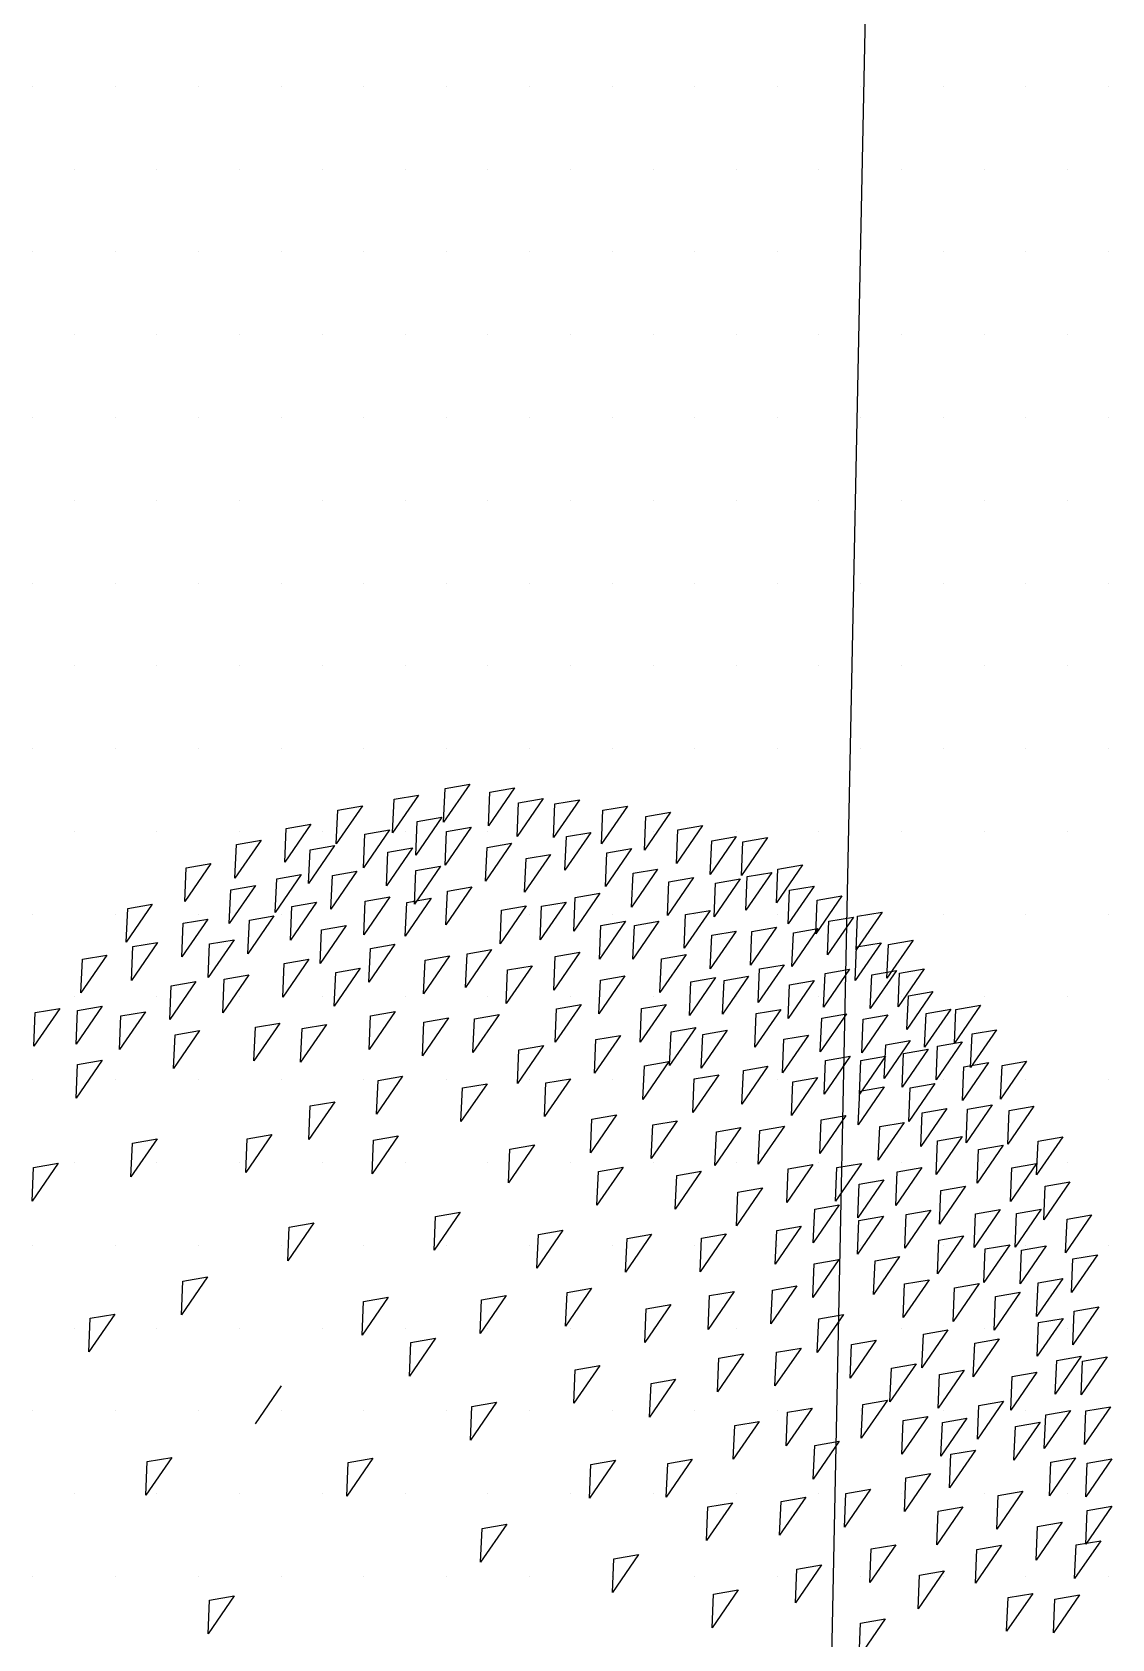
# Model space of a CAD drawing. Header units: millimetres. Extents: x 43168.9 to 43194.6, y -25545.1 to -25543.4.
# Drawn here: x 43172.225 to 43172.2747, y -25544.6262 to -25544.5522 of the extents above; entities that cross this region are included whole.
import ezdxf

# ---------------------------------------------------------------- set-up
doc = ezdxf.new("R2010")
doc.units = ezdxf.units.MM
doc.header["$LTSCALE"] = 200
doc.linetypes.add('DASHDOT', pattern=[1, 0.5, -0.25, 0, -0.25])
doc.layers.add('agac_sgh', color=7, linetype='Continuous', true_color=0x244700)
doc.layers.add('cim_sgh', color=7, linetype='Continuous', true_color=0x248f00)
doc.layers.add('yapi-yaklasma_sgh', color=41, linetype='DASHDOT')

msp = doc.modelspace()

# ---------------------------------------------------------------- linework, layer by layer
at = {"layer": 'agac_sgh', "color": 0}
for p, q in [((43172.242822, -25544.587336), (43172.241623, -25544.589082)), ((43172.24169, -25544.587532), (43172.242822, -25544.587336)), ((43172.245174, -25544.586833), (43172.243975, -25544.588578)), ((43172.243975, -25544.588578), (43172.244042, -25544.587029)), ((43172.244042, -25544.587029), (43172.245174, -25544.586833)), ((43172.247237, -25544.587007), (43172.246037, -25544.588752)), ((43172.246037, -25544.588752), (43172.246105, -25544.587203)), ((43172.246105, -25544.587203), (43172.247237, -25544.587007)), ((43172.240231, -25544.587833), (43172.239032, -25544.589579)), ((43172.239032, -25544.589579), (43172.239099, -25544.588029)), ((43172.239099, -25544.588029), (43172.240231, -25544.587833)), ((43172.241623, -25544.589082), (43172.24169, -25544.587532)), ((43172.248557, -25544.587503), (43172.247358, -25544.589248)), ((43172.247358, -25544.589248), (43172.247425, -25544.587699)), ((43172.247425, -25544.587699), (43172.248557, -25544.587503)), ((43172.25023, -25544.587551), (43172.249031, -25544.589297)), ((43172.249031, -25544.589297), (43172.249098, -25544.587747)), ((43172.249098, -25544.587747), (43172.25023, -25544.587551)), ((43172.252443, -25544.587844), (43172.251244, -25544.58959)), ((43172.251244, -25544.58959), (43172.251311, -25544.58804)), ((43172.251311, -25544.58804), (43172.252443, -25544.587844)), ((43172.254418, -25544.58813), (43172.253219, -25544.589876)), ((43172.253286, -25544.588326), (43172.254418, -25544.58813)), ((43172.237854, -25544.58868), (43172.236655, -25544.590425)), ((43172.236655, -25544.590425), (43172.236722, -25544.588876)), ((43172.236722, -25544.588876), (43172.237854, -25544.58868)), ((43172.241481, -25544.588937), (43172.240282, -25544.590683)), ((43172.240349, -25544.589133), (43172.241481, -25544.588937)), ((43172.243891, -25544.588359), (43172.242692, -25544.590104)), ((43172.242692, -25544.590104), (43172.242759, -25544.588555)), ((43172.242759, -25544.588555), (43172.243891, -25544.588359)), ((43172.245241, -25544.588818), (43172.244042, -25544.590563)), ((43172.244109, -25544.589014), (43172.245241, -25544.588818)), ((43172.253219, -25544.589876), (43172.253286, -25544.588326)), ((43172.255889, -25544.588745), (43172.25469, -25544.59049)), ((43172.25469, -25544.59049), (43172.254757, -25544.588941)), ((43172.254757, -25544.588941), (43172.255889, -25544.588745)), ((43172.235565, -25544.589414), (43172.234366, -25544.59116)), ((43172.234366, -25544.59116), (43172.234434, -25544.58961)), ((43172.234434, -25544.58961), (43172.235565, -25544.589414)), ((43172.238953, -25544.589665), (43172.237754, -25544.59141)), ((43172.237821, -25544.589861), (43172.238953, -25544.589665)), ((43172.240282, -25544.590683), (43172.240349, -25544.589133)), ((43172.244042, -25544.590563), (43172.244109, -25544.589014)), ((43172.247102, -25544.589558), (43172.245903, -25544.591303)), ((43172.245971, -25544.589754), (43172.247102, -25544.589558)), ((43172.250758, -25544.589054), (43172.249559, -25544.590799)), ((43172.249559, -25544.590799), (43172.249626, -25544.58925)), ((43172.249626, -25544.58925), (43172.250758, -25544.589054)), ((43172.257449, -25544.589248), (43172.25625, -25544.590993)), ((43172.25625, -25544.590993), (43172.256317, -25544.589444)), ((43172.256317, -25544.589444), (43172.257449, -25544.589248)), ((43172.258882, -25544.589289), (43172.257683, -25544.591035)), ((43172.257683, -25544.591035), (43172.257751, -25544.589485)), ((43172.257751, -25544.589485), (43172.258882, -25544.589289)), ((43172.237754, -25544.59141), (43172.237821, -25544.589861)), ((43172.242537, -25544.589769), (43172.241338, -25544.591514)), ((43172.241338, -25544.591514), (43172.241405, -25544.589965)), ((43172.241405, -25544.589965), (43172.242537, -25544.589769)), ((43172.245903, -25544.591303), (43172.245971, -25544.589754)), ((43172.248901, -25544.590068), (43172.247702, -25544.591813)), ((43172.247702, -25544.591813), (43172.247769, -25544.590264)), ((43172.247769, -25544.590264), (43172.248901, -25544.590068)), ((43172.252619, -25544.589794), (43172.25142, -25544.59154)), ((43172.25142, -25544.59154), (43172.251487, -25544.58999)), ((43172.251487, -25544.58999), (43172.252619, -25544.589794)), ((43172.233251, -25544.590491), (43172.232052, -25544.592237)), ((43172.232052, -25544.592237), (43172.232119, -25544.590687)), ((43172.232119, -25544.590687), (43172.233251, -25544.590491)), ((43172.237418, -25544.590993), (43172.236219, -25544.592739)), ((43172.236287, -25544.591189), (43172.237418, -25544.590993)), ((43172.239984, -25544.590839), (43172.238785, -25544.592584)), ((43172.238785, -25544.592584), (43172.238852, -25544.591035)), ((43172.238852, -25544.591035), (43172.239984, -25544.590839)), ((43172.243832, -25544.590607), (43172.242633, -25544.592353)), ((43172.242633, -25544.592353), (43172.242701, -25544.590803)), ((43172.242701, -25544.590803), (43172.243832, -25544.590607)), ((43172.253827, -25544.590744), (43172.252628, -25544.59249)), ((43172.252628, -25544.59249), (43172.252695, -25544.59094)), ((43172.252695, -25544.59094), (43172.253827, -25544.590744)), ((43172.255474, -25544.591135), (43172.254275, -25544.592881)), ((43172.254342, -25544.591331), (43172.255474, -25544.591135)), ((43172.259084, -25544.590897), (43172.257885, -25544.592642)), ((43172.257885, -25544.592642), (43172.257952, -25544.591093)), ((43172.257952, -25544.591093), (43172.259084, -25544.590897)), ((43172.260492, -25544.590556), (43172.259293, -25544.592302)), ((43172.259293, -25544.592302), (43172.25936, -25544.590752)), ((43172.25936, -25544.590752), (43172.260492, -25544.590556)), ((43172.235306, -25544.591504), (43172.234106, -25544.593249)), ((43172.234106, -25544.593249), (43172.234174, -25544.5917)), ((43172.234174, -25544.5917), (43172.235306, -25544.591504)), ((43172.236219, -25544.592739), (43172.236287, -25544.591189)), ((43172.245279, -25544.591564), (43172.24408, -25544.59331)), ((43172.24408, -25544.59331), (43172.244147, -25544.59176)), ((43172.244147, -25544.59176), (43172.245279, -25544.591564)), ((43172.251165, -25544.59185), (43172.249966, -25544.593595)), ((43172.250033, -25544.592046), (43172.251165, -25544.59185)), ((43172.254275, -25544.592881), (43172.254342, -25544.591331)), ((43172.257625, -25544.591198), (43172.256426, -25544.592943)), ((43172.256426, -25544.592943), (43172.256493, -25544.591394)), ((43172.256493, -25544.591394), (43172.257625, -25544.591198)), ((43172.261033, -25544.591525), (43172.259834, -25544.593271)), ((43172.259834, -25544.593271), (43172.259901, -25544.591721)), ((43172.259901, -25544.591721), (43172.261033, -25544.591525)), ((43172.23056, -25544.592358), (43172.229361, -25544.594103)), ((43172.229361, -25544.594103), (43172.229428, -25544.592554)), ((43172.229428, -25544.592554), (43172.23056, -25544.592358)), ((43172.238123, -25544.592272), (43172.236924, -25544.594018)), ((43172.236924, -25544.594018), (43172.236991, -25544.592468)), ((43172.236991, -25544.592468), (43172.238123, -25544.592272)), ((43172.241493, -25544.592027), (43172.240294, -25544.593772)), ((43172.240294, -25544.593772), (43172.240361, -25544.592223)), ((43172.240361, -25544.592223), (43172.241493, -25544.592027)), ((43172.243405, -25544.592082), (43172.242206, -25544.593828)), ((43172.242206, -25544.593828), (43172.242273, -25544.592278)), ((43172.242273, -25544.592278), (43172.243405, -25544.592082)), ((43172.247769, -25544.592437), (43172.24657, -25544.594183)), ((43172.24657, -25544.594183), (43172.246637, -25544.592633)), ((43172.246637, -25544.592633), (43172.247769, -25544.592437)), ((43172.249618, -25544.592262), (43172.248419, -25544.594008)), ((43172.248419, -25544.594008), (43172.248486, -25544.592458)), ((43172.248486, -25544.592458), (43172.249618, -25544.592262)), ((43172.249966, -25544.593595), (43172.250033, -25544.592046)), ((43172.256241, -25544.592645), (43172.255042, -25544.59439)), ((43172.25511, -25544.592841), (43172.256241, -25544.592645)), ((43172.262303, -25544.591982), (43172.261104, -25544.593727)), ((43172.261104, -25544.593727), (43172.261171, -25544.592178)), ((43172.261171, -25544.592178), (43172.262303, -25544.591982)), ((43172.233117, -25544.593042), (43172.231918, -25544.594788)), ((43172.231918, -25544.594788), (43172.231985, -25544.593238)), ((43172.231985, -25544.593238), (43172.233117, -25544.593042)), ((43172.236161, -25544.592902), (43172.234962, -25544.594647)), ((43172.234962, -25544.594647), (43172.235029, -25544.593098)), ((43172.235029, -25544.593098), (43172.236161, -25544.592902)), ((43172.239481, -25544.593341), (43172.238282, -25544.595087)), ((43172.238349, -25544.593537), (43172.239481, -25544.593341)), ((43172.252347, -25544.593142), (43172.251148, -25544.594888)), ((43172.251148, -25544.594888), (43172.251215, -25544.593338)), ((43172.251215, -25544.593338), (43172.252347, -25544.593142)), ((43172.25389, -25544.593149), (43172.252691, -25544.594894)), ((43172.252691, -25544.594894), (43172.252758, -25544.593345)), ((43172.252758, -25544.593345), (43172.25389, -25544.593149)), ((43172.255042, -25544.59439), (43172.25511, -25544.592841)), ((43172.262844, -25544.592951), (43172.261645, -25544.594696)), ((43172.261645, -25544.594696), (43172.261712, -25544.593147)), ((43172.261712, -25544.593147), (43172.262844, -25544.592951)), ((43172.264165, -25544.592722), (43172.262966, -25544.594468)), ((43172.262966, -25544.594468), (43172.263033, -25544.592918)), ((43172.263033, -25544.592918), (43172.264165, -25544.592722)), ((43172.230803, -25544.594119), (43172.229604, -25544.595865)), ((43172.229671, -25544.594315), (43172.230803, -25544.594119)), ((43172.234325, -25544.593993), (43172.233126, -25544.595738)), ((43172.233193, -25544.594189), (43172.234325, -25544.593993)), ((43172.238282, -25544.595087), (43172.238349, -25544.593537)), ((43172.257449, -25544.593595), (43172.25625, -25544.595341)), ((43172.25625, -25544.595341), (43172.256317, -25544.593791)), ((43172.256317, -25544.593791), (43172.257449, -25544.593595)), ((43172.259298, -25544.59342), (43172.258099, -25544.595165)), ((43172.258099, -25544.595165), (43172.258166, -25544.593616)), ((43172.258166, -25544.593616), (43172.259298, -25544.59342)), ((43172.261209, -25544.593475), (43172.26001, -25544.595221)), ((43172.26001, -25544.595221), (43172.260077, -25544.593671)), ((43172.260077, -25544.593671), (43172.261209, -25544.593475)), ((43172.264114, -25544.594132), (43172.262915, -25544.595877)), ((43172.262983, -25544.594328), (43172.264114, -25544.594132)), ((43172.265586, -25544.594022), (43172.264387, -25544.595767)), ((43172.264454, -25544.594218), (43172.265586, -25544.594022)), ((43172.228472, -25544.5947), (43172.227273, -25544.596445)), ((43172.22734, -25544.594896), (43172.228472, -25544.5947)), ((43172.229604, -25544.595865), (43172.229671, -25544.594315)), ((43172.233126, -25544.595738), (43172.233193, -25544.594189)), ((43172.241732, -25544.594207), (43172.240533, -25544.595953)), ((43172.240533, -25544.595953), (43172.2406, -25544.594403)), ((43172.2406, -25544.594403), (43172.241732, -25544.594207)), ((43172.244248, -25544.594738), (43172.243049, -25544.596483)), ((43172.243116, -25544.594934), (43172.244248, -25544.594738)), ((43172.246184, -25544.594451), (43172.244985, -25544.596196)), ((43172.244985, -25544.596196), (43172.245052, -25544.594647)), ((43172.245052, -25544.594647), (43172.246184, -25544.594451)), ((43172.250247, -25544.594569), (43172.249048, -25544.596314)), ((43172.249048, -25544.596314), (43172.249115, -25544.594765)), ((43172.249115, -25544.594765), (43172.250247, -25544.594569)), ((43172.255135, -25544.594672), (43172.253936, -25544.596418)), ((43172.253936, -25544.596418), (43172.254003, -25544.594868)), ((43172.254003, -25544.594868), (43172.255135, -25544.594672)), ((43172.262915, -25544.595877), (43172.262983, -25544.594328)), ((43172.264387, -25544.595767), (43172.264454, -25544.594218)), ((43172.227273, -25544.596445), (43172.22734, -25544.594896)), ((43172.235004, -25544.595614), (43172.233805, -25544.597359)), ((43172.233872, -25544.59581), (43172.235004, -25544.595614)), ((43172.237771, -25544.594893), (43172.236572, -25544.596639)), ((43172.236572, -25544.596639), (43172.236639, -25544.595089)), ((43172.236639, -25544.595089), (43172.237771, -25544.594893)), ((43172.240135, -25544.595305), (43172.238936, -25544.597051)), ((43172.238936, -25544.597051), (43172.239003, -25544.595501)), ((43172.239003, -25544.595501), (43172.240135, -25544.595305)), ((43172.243049, -25544.596483), (43172.243116, -25544.594934)), ((43172.248046, -25544.595191), (43172.246847, -25544.596937)), ((43172.246847, -25544.596937), (43172.246914, -25544.595387)), ((43172.246914, -25544.595387), (43172.248046, -25544.595191)), ((43172.25965, -25544.595146), (43172.258451, -25544.596892)), ((43172.258451, -25544.596892), (43172.258518, -25544.595342)), ((43172.258518, -25544.595342), (43172.25965, -25544.595146)), ((43172.262668, -25544.595348), (43172.261469, -25544.597094)), ((43172.261469, -25544.597094), (43172.261536, -25544.595544)), ((43172.261536, -25544.595544), (43172.262668, -25544.595348)), ((43172.264819, -25544.595411), (43172.26362, -25544.597156)), ((43172.26362, -25544.597156), (43172.263687, -25544.595607)), ((43172.263687, -25544.595607), (43172.264819, -25544.595411)), ((43172.266102, -25544.595333), (43172.264903, -25544.597079)), ((43172.264903, -25544.597079), (43172.26497, -25544.595529)), ((43172.26497, -25544.595529), (43172.266102, -25544.595333)), ((43172.23256, -25544.595924), (43172.231361, -25544.59767)), ((43172.231361, -25544.59767), (43172.231428, -25544.59612)), ((43172.231428, -25544.59612), (43172.23256, -25544.595924)), ((43172.233805, -25544.597359), (43172.233872, -25544.59581)), ((43172.252322, -25544.595658), (43172.251123, -25544.597404)), ((43172.251123, -25544.597404), (43172.25119, -25544.595854)), ((43172.25119, -25544.595854), (43172.252322, -25544.595658)), ((43172.256493, -25544.595741), (43172.255294, -25544.597487)), ((43172.255294, -25544.597487), (43172.255361, -25544.595937)), ((43172.255361, -25544.595937), (43172.256493, -25544.595741)), ((43172.258015, -25544.595671), (43172.256816, -25544.597416)), ((43172.256816, -25544.597416), (43172.256883, -25544.595867)), ((43172.256883, -25544.595867), (43172.258015, -25544.595671)), ((43172.261033, -25544.595873), (43172.259834, -25544.597618)), ((43172.259834, -25544.597618), (43172.259901, -25544.596069)), ((43172.259901, -25544.596069), (43172.261033, -25544.595873)), ((43172.228246, -25544.597058), (43172.227047, -25544.598803)), ((43172.227114, -25544.597254), (43172.228246, -25544.597058)), ((43172.25031, -25544.596973), (43172.24911, -25544.598718)), ((43172.249178, -25544.597169), (43172.25031, -25544.596973)), ((43172.254221, -25544.596972), (43172.253022, -25544.598717)), ((43172.253089, -25544.597168), (43172.254221, -25544.596972)), ((43172.266504, -25544.596375), (43172.265305, -25544.59812)), ((43172.265305, -25544.59812), (43172.265372, -25544.596571)), ((43172.265372, -25544.596571), (43172.266504, -25544.596375)), ((43172.268692, -25544.59701), (43172.267493, -25544.598756)), ((43172.267561, -25544.597206), (43172.268692, -25544.59701)), ((43172.226297, -25544.597154), (43172.225098, -25544.598899)), ((43172.225098, -25544.598899), (43172.225165, -25544.59735)), ((43172.225165, -25544.59735), (43172.226297, -25544.597154)), ((43172.227047, -25544.598803), (43172.227114, -25544.597254)), ((43172.23025, -25544.597307), (43172.229051, -25544.599052)), ((43172.229051, -25544.599052), (43172.229118, -25544.597503)), ((43172.229118, -25544.597503), (43172.23025, -25544.597307)), ((43172.236438, -25544.597829), (43172.235238, -25544.599575)), ((43172.235306, -25544.598025), (43172.236438, -25544.597829)), ((43172.241745, -25544.597297), (43172.240546, -25544.599042)), ((43172.240546, -25544.599042), (43172.240613, -25544.597493)), ((43172.240613, -25544.597493), (43172.241745, -25544.597297)), ((43172.244197, -25544.597597), (43172.242998, -25544.599342)), ((43172.242998, -25544.599342), (43172.243065, -25544.597793)), ((43172.243065, -25544.597793), (43172.244197, -25544.597597)), ((43172.246524, -25544.597435), (43172.245325, -25544.599181)), ((43172.245325, -25544.599181), (43172.245392, -25544.597631)), ((43172.245392, -25544.597631), (43172.246524, -25544.597435)), ((43172.24911, -25544.598718), (43172.249178, -25544.597169)), ((43172.253022, -25544.598717), (43172.253089, -25544.597168)), ((43172.259499, -25544.597201), (43172.2583, -25544.598947)), ((43172.2583, -25544.598947), (43172.258367, -25544.597397)), ((43172.258367, -25544.597397), (43172.259499, -25544.597201)), ((43172.262517, -25544.597403), (43172.261318, -25544.599149)), ((43172.261318, -25544.599149), (43172.261385, -25544.597599)), ((43172.261385, -25544.597599), (43172.262517, -25544.597403)), ((43172.264429, -25544.597459), (43172.26323, -25544.599204)), ((43172.26323, -25544.599204), (43172.263297, -25544.597655)), ((43172.263297, -25544.597655), (43172.264429, -25544.597459)), ((43172.267322, -25544.597199), (43172.266122, -25544.598945)), ((43172.266122, -25544.598945), (43172.26619, -25544.597395)), ((43172.26619, -25544.597395), (43172.267322, -25544.597199)), ((43172.267493, -25544.598756), (43172.267561, -25544.597206)), ((43172.23274, -25544.59818), (43172.231541, -25544.599925)), ((43172.231541, -25544.599925), (43172.231608, -25544.598376)), ((43172.231608, -25544.598376), (43172.23274, -25544.59818)), ((43172.235238, -25544.599575), (43172.235306, -25544.598025)), ((43172.238588, -25544.597892), (43172.237389, -25544.599637)), ((43172.237389, -25544.599637), (43172.237456, -25544.598088)), ((43172.237456, -25544.598088), (43172.238588, -25544.597892)), ((43172.252121, -25544.598398), (43172.250922, -25544.600144)), ((43172.250989, -25544.598594), (43172.252121, -25544.598398)), ((43172.255579, -25544.598041), (43172.25438, -25544.599786)), ((43172.25438, -25544.599786), (43172.254447, -25544.598237)), ((43172.254447, -25544.598237), (43172.255579, -25544.598041)), ((43172.257034, -25544.598159), (43172.255835, -25544.599905)), ((43172.255835, -25544.599905), (43172.255902, -25544.598355)), ((43172.255902, -25544.598355), (43172.257034, -25544.598159)), ((43172.260769, -25544.598382), (43172.25957, -25544.600128)), ((43172.25957, -25544.600128), (43172.259637, -25544.598578)), ((43172.259637, -25544.598578), (43172.260769, -25544.598382)), ((43172.269434, -25544.598138), (43172.268235, -25544.599883)), ((43172.268235, -25544.599883), (43172.268303, -25544.598334)), ((43172.268303, -25544.598334), (43172.269434, -25544.598138)), ((43172.248574, -25544.598868), (43172.247375, -25544.600613)), ((43172.247375, -25544.600613), (43172.247442, -25544.599064)), ((43172.247442, -25544.599064), (43172.248574, -25544.598868)), ((43172.250922, -25544.600144), (43172.250989, -25544.598594)), ((43172.26546, -25544.598633), (43172.264261, -25544.600378)), ((43172.264261, -25544.600378), (43172.264328, -25544.598829)), ((43172.264328, -25544.598829), (43172.26546, -25544.598633)), ((43172.266282, -25544.599038), (43172.265083, -25544.600783)), ((43172.265083, -25544.600783), (43172.26515, -25544.599234)), ((43172.26515, -25544.599234), (43172.266282, -25544.599038)), ((43172.26785, -25544.598702), (43172.266651, -25544.600447)), ((43172.266651, -25544.600447), (43172.266718, -25544.598898)), ((43172.266718, -25544.598898), (43172.26785, -25544.598702)), ((43172.22825, -25544.599537), (43172.227051, -25544.601282)), ((43172.227051, -25544.601282), (43172.227118, -25544.599733)), ((43172.227118, -25544.599733), (43172.22825, -25544.599537)), ((43172.254347, -25544.599607), (43172.253148, -25544.601352)), ((43172.253148, -25544.601352), (43172.253215, -25544.599803)), ((43172.253215, -25544.599803), (43172.254347, -25544.599607)), ((43172.258908, -25544.599816), (43172.257709, -25544.601561)), ((43172.257709, -25544.601561), (43172.257776, -25544.600012)), ((43172.257776, -25544.600012), (43172.258908, -25544.599816)), ((43172.262693, -25544.599353), (43172.261494, -25544.601099)), ((43172.261494, -25544.601099), (43172.261561, -25544.599549)), ((43172.261561, -25544.599549), (43172.262693, -25544.599353)), ((43172.264316, -25544.599362), (43172.263117, -25544.601108)), ((43172.263117, -25544.601108), (43172.263184, -25544.599558)), ((43172.263184, -25544.599558), (43172.264316, -25544.599362)), ((43172.269057, -25544.599652), (43172.267858, -25544.601398)), ((43172.267858, -25544.601398), (43172.267925, -25544.599848)), ((43172.267925, -25544.599848), (43172.269057, -25544.599652)), ((43172.270818, -25544.599589), (43172.269619, -25544.601334)), ((43172.269619, -25544.601334), (43172.269686, -25544.599785)), ((43172.269686, -25544.599785), (43172.270818, -25544.599589)), ((43172.242085, -25544.600281), (43172.240885, -25544.602027)), ((43172.240885, -25544.602027), (43172.240953, -25544.600477)), ((43172.240953, -25544.600477), (43172.242085, -25544.600281)), ((43172.245971, -25544.600623), (43172.244772, -25544.602368)), ((43172.244839, -25544.600819), (43172.245971, -25544.600623)), ((43172.249819, -25544.600391), (43172.24862, -25544.602136)), ((43172.24862, -25544.602136), (43172.248687, -25544.600587)), ((43172.248687, -25544.600587), (43172.249819, -25544.600391)), ((43172.256644, -25544.600208), (43172.255445, -25544.601953)), ((43172.255445, -25544.601953), (43172.255512, -25544.600404)), ((43172.255512, -25544.600404), (43172.256644, -25544.600208)), ((43172.261184, -25544.600339), (43172.259985, -25544.602085)), ((43172.259985, -25544.602085), (43172.260052, -25544.600535)), ((43172.260052, -25544.600535), (43172.261184, -25544.600339)), ((43172.264265, -25544.600772), (43172.263066, -25544.602517)), ((43172.263134, -25544.600968), (43172.264265, -25544.600772)), ((43172.266592, -25544.60061), (43172.265393, -25544.602356)), ((43172.26546, -25544.600806), (43172.266592, -25544.60061)), ((43172.238966, -25544.601449), (43172.237766, -25544.603195)), ((43172.237834, -25544.601645), (43172.238966, -25544.601449)), ((43172.244772, -25544.602368), (43172.244839, -25544.600819)), ((43172.263066, -25544.602517), (43172.263134, -25544.600968)), ((43172.265393, -25544.602356), (43172.26546, -25544.600806)), ((43172.237766, -25544.603195), (43172.237834, -25544.601645)), ((43172.251932, -25544.602054), (43172.250733, -25544.603799)), ((43172.250733, -25544.603799), (43172.2508, -25544.60225)), ((43172.2508, -25544.60225), (43172.251932, -25544.602054)), ((43172.262492, -25544.602093), (43172.261293, -25544.603839)), ((43172.26136, -25544.602289), (43172.262492, -25544.602093)), ((43172.267146, -25544.60177), (43172.265946, -25544.603516)), ((43172.265946, -25544.603516), (43172.266014, -25544.601966)), ((43172.266014, -25544.601966), (43172.267146, -25544.60177)), ((43172.269233, -25544.601602), (43172.268034, -25544.603348)), ((43172.268034, -25544.603348), (43172.268101, -25544.601798)), ((43172.268101, -25544.601798), (43172.269233, -25544.601602)), ((43172.271145, -25544.601658), (43172.269946, -25544.603403)), ((43172.269946, -25544.603403), (43172.270013, -25544.601854)), ((43172.270013, -25544.601854), (43172.271145, -25544.601658)), ((43172.23606, -25544.602967), (43172.234861, -25544.604712)), ((43172.234928, -25544.603163), (43172.23606, -25544.602967)), ((43172.254732, -25544.602326), (43172.253533, -25544.604071)), ((43172.253533, -25544.604071), (43172.253601, -25544.602522)), ((43172.253601, -25544.602522), (43172.254732, -25544.602326)), ((43172.257663, -25544.60264), (43172.256464, -25544.604385)), ((43172.256464, -25544.604385), (43172.256531, -25544.602836)), ((43172.256531, -25544.602836), (43172.257663, -25544.60264)), ((43172.259662, -25544.602583), (43172.258463, -25544.604329)), ((43172.258463, -25544.604329), (43172.258531, -25544.602779)), ((43172.258531, -25544.602779), (43172.259662, -25544.602583)), ((43172.261293, -25544.603839), (43172.26136, -25544.602289)), ((43172.265184, -25544.6024), (43172.263985, -25544.604145)), ((43172.263985, -25544.604145), (43172.264052, -25544.602596)), ((43172.264052, -25544.602596), (43172.265184, -25544.6024)), ((43172.230778, -25544.603157), (43172.229579, -25544.604902)), ((43172.229579, -25544.604902), (43172.229646, -25544.603353)), ((43172.229646, -25544.603353), (43172.230778, -25544.603157)), ((43172.234861, -25544.604712), (43172.234928, -25544.603163)), ((43172.241883, -25544.603021), (43172.240684, -25544.604766)), ((43172.240684, -25544.604766), (43172.240751, -25544.603217)), ((43172.240751, -25544.603217), (43172.241883, -25544.603021)), ((43172.248159, -25544.603432), (43172.24696, -25544.605177)), ((43172.24696, -25544.605177), (43172.247027, -25544.603628)), ((43172.247027, -25544.603628), (43172.248159, -25544.603432)), ((43172.26785, -25544.603049), (43172.266651, -25544.604795)), ((43172.266651, -25544.604795), (43172.266718, -25544.603245)), ((43172.266718, -25544.603245), (43172.26785, -25544.603049)), ((43172.269736, -25544.603447), (43172.268537, -25544.605193)), ((43172.268537, -25544.605193), (43172.268604, -25544.603643)), ((43172.268604, -25544.603643), (43172.269736, -25544.603447)), ((43172.272478, -25544.603069), (43172.271279, -25544.604815)), ((43172.271279, -25544.604815), (43172.271346, -25544.603265)), ((43172.271346, -25544.603265), (43172.272478, -25544.603069)), ((43172.226225, -25544.604283), (43172.225026, -25544.606029)), ((43172.225026, -25544.606029), (43172.225094, -25544.604479)), ((43172.225094, -25544.604479), (43172.226225, -25544.604283)), ((43172.252234, -25544.604465), (43172.251035, -25544.606211)), ((43172.251102, -25544.604661), (43172.252234, -25544.604465)), ((43172.26097, -25544.604337), (43172.259771, -25544.606083)), ((43172.259839, -25544.604533), (43172.26097, -25544.604337)), ((43172.263209, -25544.604288), (43172.26201, -25544.606033)), ((43172.26201, -25544.606033), (43172.262077, -25544.604484)), ((43172.262077, -25544.604484), (43172.263209, -25544.604288)), ((43172.265989, -25544.604483), (43172.264789, -25544.606228)), ((43172.264857, -25544.604679), (43172.265989, -25544.604483)), ((43172.271271, -25544.604293), (43172.270072, -25544.606038)), ((43172.270072, -25544.606038), (43172.270139, -25544.604489)), ((43172.270139, -25544.604489), (43172.271271, -25544.604293)), ((43172.251035, -25544.606211), (43172.251102, -25544.604661)), ((43172.255839, -25544.604646), (43172.25464, -25544.606391)), ((43172.25464, -25544.606391), (43172.254707, -25544.604842)), ((43172.254707, -25544.604842), (43172.255839, -25544.604646)), ((43172.259771, -25544.606083), (43172.259839, -25544.604533)), ((43172.264245, -25544.605042), (43172.263046, -25544.606788)), ((43172.263113, -25544.605238), (43172.264245, -25544.605042)), ((43172.264789, -25544.606228), (43172.264857, -25544.604679)), ((43172.272805, -25544.605138), (43172.271606, -25544.606883)), ((43172.271673, -25544.605334), (43172.272805, -25544.605138)), ((43172.258656, -25544.605414), (43172.257457, -25544.60716)), ((43172.257457, -25544.60716), (43172.257525, -25544.60561)), ((43172.257525, -25544.60561), (43172.258656, -25544.605414)), ((43172.263046, -25544.606788), (43172.263113, -25544.605238)), ((43172.268001, -25544.605342), (43172.266802, -25544.607087)), ((43172.266802, -25544.607087), (43172.266869, -25544.605538)), ((43172.266869, -25544.605538), (43172.268001, -25544.605342)), ((43172.271606, -25544.606883), (43172.271673, -25544.605334)), ((43172.244738, -25544.606536), (43172.243539, -25544.608281)), ((43172.243606, -25544.606732), (43172.244738, -25544.606536)), ((43172.26219, -25544.606203), (43172.260991, -25544.607948)), ((43172.260991, -25544.607948), (43172.261059, -25544.606399)), ((43172.261059, -25544.606399), (43172.26219, -25544.606203)), ((43172.266404, -25544.60644), (43172.265205, -25544.608185)), ((43172.265205, -25544.608185), (43172.265272, -25544.606636)), ((43172.265272, -25544.606636), (43172.266404, -25544.60644)), ((43172.269598, -25544.606418), (43172.268399, -25544.608163)), ((43172.268399, -25544.608163), (43172.268466, -25544.606614)), ((43172.268466, -25544.606614), (43172.269598, -25544.606418)), ((43172.271489, -25544.606396), (43172.27029, -25544.608142)), ((43172.27029, -25544.608142), (43172.270357, -25544.606592)), ((43172.270357, -25544.606592), (43172.271489, -25544.606396)), ((43172.273811, -25544.606654), (43172.272612, -25544.6084)), ((43172.272679, -25544.60685), (43172.273811, -25544.606654)), ((43172.237997, -25544.607027), (43172.236798, -25544.608772)), ((43172.236798, -25544.608772), (43172.236865, -25544.607223)), ((43172.236865, -25544.607223), (43172.237997, -25544.607027)), ((43172.243539, -25544.608281), (43172.243606, -25544.606732)), ((43172.249467, -25544.60736), (43172.248268, -25544.609105)), ((43172.248335, -25544.607556), (43172.249467, -25544.60736)), ((43172.260442, -25544.607182), (43172.259243, -25544.608927)), ((43172.259243, -25544.608927), (43172.25931, -25544.607378)), ((43172.25931, -25544.607378), (43172.260442, -25544.607182)), ((43172.264228, -25544.60672), (43172.263029, -25544.608465)), ((43172.263029, -25544.608465), (43172.263096, -25544.606916)), ((43172.263096, -25544.606916), (43172.264228, -25544.60672)), ((43172.272612, -25544.6084), (43172.272679, -25544.60685)), ((43172.248268, -25544.609105), (43172.248335, -25544.607556)), ((43172.25355, -25544.607554), (43172.252351, -25544.6093)), ((43172.252351, -25544.6093), (43172.252418, -25544.60775)), ((43172.252418, -25544.60775), (43172.25355, -25544.607554)), ((43172.256984, -25544.607539), (43172.255785, -25544.609285)), ((43172.255785, -25544.609285), (43172.255852, -25544.607735)), ((43172.255852, -25544.607735), (43172.256984, -25544.607539)), ((43172.267913, -25544.607627), (43172.266714, -25544.609373)), ((43172.266714, -25544.609373), (43172.266781, -25544.607823)), ((43172.266781, -25544.607823), (43172.267913, -25544.607627)), ((43172.270038, -25544.608032), (43172.268839, -25544.609778)), ((43172.268906, -25544.608228), (43172.270038, -25544.608032)), ((43172.271711, -25544.608081), (43172.270512, -25544.609826)), ((43172.270579, -25544.608277), (43172.271711, -25544.608081)), ((43172.262165, -25544.608719), (43172.260966, -25544.610465)), ((43172.260966, -25544.610465), (43172.261033, -25544.608915)), ((43172.261033, -25544.608915), (43172.262165, -25544.608719)), ((43172.26497, -25544.608572), (43172.263771, -25544.610317)), ((43172.263771, -25544.610317), (43172.263838, -25544.608768)), ((43172.263838, -25544.608768), (43172.26497, -25544.608572)), ((43172.268839, -25544.609778), (43172.268906, -25544.608228)), ((43172.270512, -25544.609826), (43172.270579, -25544.608277)), ((43172.274075, -25544.608493), (43172.272876, -25544.610238)), ((43172.272876, -25544.610238), (43172.272943, -25544.608689)), ((43172.272943, -25544.608689), (43172.274075, -25544.608493)), ((43172.233105, -25544.609517), (43172.231906, -25544.611262)), ((43172.231973, -25544.609713), (43172.233105, -25544.609517)), ((43172.266328, -25544.609641), (43172.265129, -25544.611386)), ((43172.265196, -25544.609837), (43172.266328, -25544.609641)), ((43172.272478, -25544.60959), (43172.271279, -25544.611336)), ((43172.271346, -25544.609786), (43172.272478, -25544.60959)), ((43172.231906, -25544.611262), (43172.231973, -25544.609713)), ((43172.246851, -25544.610373), (43172.245652, -25544.612118)), ((43172.245719, -25544.610569), (43172.246851, -25544.610373)), ((43172.250788, -25544.610029), (43172.249589, -25544.611775)), ((43172.249589, -25544.611775), (43172.249656, -25544.610225)), ((43172.249656, -25544.610225), (43172.250788, -25544.610029)), ((43172.257349, -25544.610181), (43172.256149, -25544.611927)), ((43172.256149, -25544.611927), (43172.256217, -25544.610377)), ((43172.256217, -25544.610377), (43172.257349, -25544.610181)), ((43172.260241, -25544.609922), (43172.259042, -25544.611667)), ((43172.259042, -25544.611667), (43172.259109, -25544.610118)), ((43172.259109, -25544.610118), (43172.260241, -25544.609922)), ((43172.265129, -25544.611386), (43172.265196, -25544.609837)), ((43172.26863, -25544.609822), (43172.267431, -25544.611567)), ((43172.267431, -25544.611567), (43172.267498, -25544.610018)), ((43172.267498, -25544.610018), (43172.26863, -25544.609822)), ((43172.270516, -25544.61022), (43172.269317, -25544.611965)), ((43172.269384, -25544.610416), (43172.270516, -25544.61022)), ((43172.271279, -25544.611336), (43172.271346, -25544.609786)), ((43172.241418, -25544.610444), (43172.240219, -25544.612189)), ((43172.240219, -25544.612189), (43172.240286, -25544.61064)), ((43172.240286, -25544.61064), (43172.241418, -25544.610444)), ((43172.245652, -25544.612118), (43172.245719, -25544.610569)), ((43172.254431, -25544.610783), (43172.253232, -25544.612529)), ((43172.253232, -25544.612529), (43172.253299, -25544.610979)), ((43172.253299, -25544.610979), (43172.254431, -25544.610783)), ((43172.269317, -25544.611965), (43172.269384, -25544.610416)), ((43172.274138, -25544.610897), (43172.272939, -25544.612642)), ((43172.272939, -25544.612642), (43172.273006, -25544.611093)), ((43172.273006, -25544.611093), (43172.274138, -25544.610897)), ((43172.228829, -25544.611223), (43172.22763, -25544.612968)), ((43172.22763, -25544.612968), (43172.227697, -25544.611419)), ((43172.227697, -25544.611419), (43172.228829, -25544.611223)), ((43172.262379, -25544.611242), (43172.26118, -25544.612988)), ((43172.26118, -25544.612988), (43172.261247, -25544.611438)), ((43172.261247, -25544.611438), (43172.262379, -25544.611242)), ((43172.272503, -25544.611422), (43172.271304, -25544.613167)), ((43172.271304, -25544.613167), (43172.271371, -25544.611618)), ((43172.271371, -25544.611618), (43172.272503, -25544.611422)), ((43172.243594, -25544.612338), (43172.242395, -25544.614083)), ((43172.242395, -25544.614083), (43172.242462, -25544.612534)), ((43172.242462, -25544.612534), (43172.243594, -25544.612338)), ((43172.263888, -25544.61243), (43172.262689, -25544.614176)), ((43172.262689, -25544.614176), (43172.262757, -25544.612626)), ((43172.262757, -25544.612626), (43172.263888, -25544.61243)), ((43172.267196, -25544.611954), (43172.265997, -25544.613699)), ((43172.265997, -25544.613699), (43172.266064, -25544.61215)), ((43172.266064, -25544.61215), (43172.267196, -25544.611954)), ((43172.26956, -25544.612366), (43172.268361, -25544.614111)), ((43172.268361, -25544.614111), (43172.268429, -25544.612562)), ((43172.268429, -25544.612562), (43172.26956, -25544.612366)), ((43172.257776, -25544.613054), (43172.256577, -25544.614799)), ((43172.256577, -25544.614799), (43172.256644, -25544.61325)), ((43172.256644, -25544.61325), (43172.257776, -25544.613054)), ((43172.26043, -25544.612788), (43172.259231, -25544.614533)), ((43172.259231, -25544.614533), (43172.259298, -25544.612984)), ((43172.259298, -25544.612984), (43172.26043, -25544.612788)), ((43172.273333, -25544.613162), (43172.272134, -25544.614907)), ((43172.272134, -25544.614907), (43172.272202, -25544.613358)), ((43172.272202, -25544.613358), (43172.273333, -25544.613162)), ((43172.274528, -25544.613196), (43172.273329, -25544.614942)), ((43172.273396, -25544.613392), (43172.274528, -25544.613196)), ((43172.251165, -25544.613587), (43172.249966, -25544.615332)), ((43172.249966, -25544.615332), (43172.250033, -25544.613783)), ((43172.250033, -25544.613783), (43172.251165, -25544.613587)), ((43172.265725, -25544.613513), (43172.264526, -25544.615259)), ((43172.264526, -25544.615259), (43172.264593, -25544.613709)), ((43172.264593, -25544.613709), (43172.265725, -25544.613513)), ((43172.267938, -25544.613806), (43172.266739, -25544.615552)), ((43172.266739, -25544.615552), (43172.266806, -25544.614002)), ((43172.266806, -25544.614002), (43172.267938, -25544.613806)), ((43172.271283, -25544.613903), (43172.270084, -25544.615649)), ((43172.270084, -25544.615649), (43172.270152, -25544.614099)), ((43172.270152, -25544.614099), (43172.271283, -25544.613903)), ((43172.273329, -25544.614942), (43172.273396, -25544.613392)), ((43172.236488, -25544.614534), (43172.235289, -25544.616279)), ((43172.254657, -25544.614222), (43172.253458, -25544.615967)), ((43172.253458, -25544.615967), (43172.253525, -25544.614418)), ((43172.253525, -25544.614418), (43172.254657, -25544.614222)), ((43172.246411, -25544.615279), (43172.245212, -25544.617025)), ((43172.245212, -25544.617025), (43172.245279, -25544.615475)), ((43172.245279, -25544.615475), (43172.246411, -25544.615279)), ((43172.260946, -25544.615548), (43172.259746, -25544.617294)), ((43172.259814, -25544.615744), (43172.260946, -25544.615548)), ((43172.264404, -25544.615191), (43172.263205, -25544.616936)), ((43172.263205, -25544.616936), (43172.263272, -25544.615387)), ((43172.263272, -25544.615387), (43172.264404, -25544.615191)), ((43172.269749, -25544.615232), (43172.26855, -25544.616977)), ((43172.26855, -25544.616977), (43172.268617, -25544.615428)), ((43172.268617, -25544.615428), (43172.269749, -25544.615232)), ((43172.274679, -25544.615489), (43172.27348, -25544.617234)), ((43172.273547, -25544.615685), (43172.274679, -25544.615489)), ((43172.258506, -25544.616164), (43172.257307, -25544.617909)), ((43172.257374, -25544.61636), (43172.258506, -25544.616164)), ((43172.259746, -25544.617294), (43172.259814, -25544.615744)), ((43172.266265, -25544.615931), (43172.265066, -25544.617677)), ((43172.265066, -25544.617677), (43172.265134, -25544.616127)), ((43172.265134, -25544.616127), (43172.266265, -25544.615931)), ((43172.268068, -25544.616022), (43172.266869, -25544.617767)), ((43172.266869, -25544.617767), (43172.266936, -25544.616218)), ((43172.266936, -25544.616218), (43172.268068, -25544.616022)), ((43172.271434, -25544.616196), (43172.270235, -25544.617941)), ((43172.270303, -25544.616392), (43172.271434, -25544.616196)), ((43172.27283, -25544.615664), (43172.271631, -25544.617409)), ((43172.271631, -25544.617409), (43172.271699, -25544.61586)), ((43172.271699, -25544.61586), (43172.27283, -25544.615664)), ((43172.27348, -25544.617234), (43172.273547, -25544.615685)), ((43172.257307, -25544.617909), (43172.257374, -25544.61636)), ((43172.270235, -25544.617941), (43172.270303, -25544.616392)), ((43172.262191, -25544.617072), (43172.260992, -25544.618817)), ((43172.260992, -25544.618817), (43172.261059, -25544.617268)), ((43172.261059, -25544.617268), (43172.262191, -25544.617072)), ((43172.268466, -25544.617482), (43172.267267, -25544.619228)), ((43172.267267, -25544.619228), (43172.267334, -25544.617678)), ((43172.267334, -25544.617678), (43172.268466, -25544.617482)), ((43172.231458, -25544.61782), (43172.230258, -25544.619566)), ((43172.230258, -25544.619566), (43172.230326, -25544.618016)), ((43172.230326, -25544.618016), (43172.231458, -25544.61782)), ((43172.240714, -25544.61786), (43172.239515, -25544.619605)), ((43172.239515, -25544.619605), (43172.239582, -25544.618056)), ((43172.239582, -25544.618056), (43172.240714, -25544.61786)), ((43172.251882, -25544.617955), (43172.250683, -25544.6197)), ((43172.250683, -25544.6197), (43172.25075, -25544.618151)), ((43172.25075, -25544.618151), (43172.251882, -25544.617955)), ((43172.255424, -25544.617905), (43172.254225, -25544.619651)), ((43172.254225, -25544.619651), (43172.254293, -25544.618101)), ((43172.254293, -25544.618101), (43172.255424, -25544.617905)), ((43172.273069, -25544.617845), (43172.27187, -25544.61959)), ((43172.27187, -25544.61959), (43172.271938, -25544.618041)), ((43172.271938, -25544.618041), (43172.273069, -25544.617845)), ((43172.274742, -25544.617893), (43172.273543, -25544.619639)), ((43172.273543, -25544.619639), (43172.27361, -25544.618089)), ((43172.27361, -25544.618089), (43172.274742, -25544.617893)), ((43172.266391, -25544.618566), (43172.265192, -25544.620312)), ((43172.265192, -25544.620312), (43172.265259, -25544.618762)), ((43172.265259, -25544.618762), (43172.266391, -25544.618566)), ((43172.257273, -25544.619904), (43172.256074, -25544.621649)), ((43172.256141, -25544.6201), (43172.257273, -25544.619904)), ((43172.260644, -25544.619658), (43172.259445, -25544.621404)), ((43172.259445, -25544.621404), (43172.259512, -25544.619854)), ((43172.259512, -25544.619854), (43172.260644, -25544.619658)), ((43172.263624, -25544.619287), (43172.262425, -25544.621032)), ((43172.262425, -25544.621032), (43172.262493, -25544.619483)), ((43172.262493, -25544.619483), (43172.263624, -25544.619287)), ((43172.270642, -25544.619376), (43172.269443, -25544.621121)), ((43172.269443, -25544.621121), (43172.26951, -25544.619572)), ((43172.26951, -25544.619572), (43172.270642, -25544.619376)), ((43172.256074, -25544.621649), (43172.256141, -25544.6201)), ((43172.267875, -25544.620097), (43172.266676, -25544.621842)), ((43172.266676, -25544.621842), (43172.266743, -25544.620293)), ((43172.266743, -25544.620293), (43172.267875, -25544.620097)), ((43172.274742, -25544.620067), (43172.273543, -25544.621812)), ((43172.273543, -25544.621812), (43172.27361, -25544.620263)), ((43172.27361, -25544.620263), (43172.274742, -25544.620067)), ((43172.246877, -25544.620899), (43172.245677, -25544.622644)), ((43172.245677, -25544.622644), (43172.245745, -25544.621095)), ((43172.245745, -25544.621095), (43172.246877, -25544.620899)), ((43172.272453, -25544.620801), (43172.271254, -25544.622547)), ((43172.271254, -25544.622547), (43172.271321, -25544.620997)), ((43172.271321, -25544.620997), (43172.272453, -25544.620801)), ((43172.264794, -25544.621838), (43172.263595, -25544.623583)), ((43172.263595, -25544.623583), (43172.263662, -25544.622034)), ((43172.263662, -25544.622034), (43172.264794, -25544.621838)), ((43172.269661, -25544.621865), (43172.268462, -25544.62361)), ((43172.268462, -25544.62361), (43172.268529, -25544.622061)), ((43172.268529, -25544.622061), (43172.269661, -25544.621865)), ((43172.274227, -25544.621654), (43172.273027, -25544.623399)), ((43172.273027, -25544.623399), (43172.273095, -25544.62185)), ((43172.273095, -25544.62185), (43172.274227, -25544.621654)), ((43172.252947, -25544.622295), (43172.251748, -25544.624041)), ((43172.251748, -25544.624041), (43172.251815, -25544.622491)), ((43172.251815, -25544.622491), (43172.252947, -25544.622295)), ((43172.261373, -25544.622768), (43172.260174, -25544.624514)), ((43172.260174, -25544.624514), (43172.260241, -25544.622964)), ((43172.260241, -25544.622964), (43172.261373, -25544.622768)), ((43172.26702, -25544.623046), (43172.265821, -25544.624792)), ((43172.265821, -25544.624792), (43172.265888, -25544.623242)), ((43172.265888, -25544.623242), (43172.26702, -25544.623046)), ((43172.234327, -25544.624188), (43172.233128, -25544.625933)), ((43172.233128, -25544.625933), (43172.233195, -25544.624384)), ((43172.233195, -25544.624384), (43172.234327, -25544.624188)), ((43172.257537, -25544.623916), (43172.256338, -25544.625661)), ((43172.256338, -25544.625661), (43172.256406, -25544.624112)), ((43172.256406, -25544.624112), (43172.257537, -25544.623916)), ((43172.271095, -25544.62408), (43172.269896, -25544.625825)), ((43172.269896, -25544.625825), (43172.269963, -25544.624276)), ((43172.269963, -25544.624276), (43172.271095, -25544.62408)), ((43172.273246, -25544.624142), (43172.272047, -25544.625888)), ((43172.272047, -25544.625888), (43172.272114, -25544.624338)), ((43172.272114, -25544.624338), (43172.273246, -25544.624142)), ((43172.264304, -25544.625256), (43172.263105, -25544.627001)), ((43172.263105, -25544.627001), (43172.263172, -25544.625452)), ((43172.263172, -25544.625452), (43172.264304, -25544.625256))]:
    msp.add_line(p, q, dxfattribs=at)
at = {"layer": 'cim_sgh'}
for p, q in [((43172.22506, -25544.55472), (43172.22506, -25544.55472)), ((43172.22887, -25544.55472), (43172.22887, -25544.55472)), ((43172.23268, -25544.55472), (43172.23268, -25544.55472)), ((43172.23649, -25544.55472), (43172.23649, -25544.55472)), ((43172.2403, -25544.55472), (43172.2403, -25544.55472)), ((43172.24411, -25544.55472), (43172.24411, -25544.55472)), ((43172.24792, -25544.55472), (43172.24792, -25544.55472)), ((43172.25173, -25544.55472), (43172.25173, -25544.55472)), ((43172.25554, -25544.55472), (43172.25554, -25544.55472)), ((43172.25935, -25544.55472), (43172.25935, -25544.55472)), ((43172.26316, -25544.55472), (43172.26316, -25544.55472)), ((43172.26697, -25544.55472), (43172.26697, -25544.55472)), ((43172.27078, -25544.55472), (43172.27078, -25544.55472)), ((43172.27459, -25544.55472), (43172.27459, -25544.55472)), ((43172.226965, -25544.55853), (43172.226965, -25544.55853)), ((43172.230775, -25544.55853), (43172.230775, -25544.55853)), ((43172.234585, -25544.55853), (43172.234585, -25544.55853)), ((43172.238395, -25544.55853), (43172.238395, -25544.55853)), ((43172.242205, -25544.55853), (43172.242205, -25544.55853)), ((43172.246015, -25544.55853), (43172.246015, -25544.55853)), ((43172.249825, -25544.55853), (43172.249825, -25544.55853)), ((43172.253635, -25544.55853), (43172.253635, -25544.55853)), ((43172.257445, -25544.55853), (43172.257445, -25544.55853)), ((43172.261255, -25544.55853), (43172.261255, -25544.55853)), ((43172.265065, -25544.55853), (43172.265065, -25544.55853)), ((43172.268875, -25544.55853), (43172.268875, -25544.55853)), ((43172.272685, -25544.55853), (43172.272685, -25544.55853)), ((43172.22506, -25544.56234), (43172.22506, -25544.56234)), ((43172.22887, -25544.56234), (43172.22887, -25544.56234)), ((43172.23268, -25544.56234), (43172.23268, -25544.56234)), ((43172.23649, -25544.56234), (43172.23649, -25544.56234)), ((43172.2403, -25544.56234), (43172.2403, -25544.56234)), ((43172.24411, -25544.56234), (43172.24411, -25544.56234)), ((43172.24792, -25544.56234), (43172.24792, -25544.56234)), ((43172.25173, -25544.56234), (43172.25173, -25544.56234)), ((43172.25554, -25544.56234), (43172.25554, -25544.56234)), ((43172.25935, -25544.56234), (43172.25935, -25544.56234)), ((43172.26316, -25544.56234), (43172.26316, -25544.56234)), ((43172.26697, -25544.56234), (43172.26697, -25544.56234)), ((43172.27078, -25544.56234), (43172.27078, -25544.56234)), ((43172.27459, -25544.56234), (43172.27459, -25544.56234)), ((43172.226965, -25544.56615), (43172.226965, -25544.56615)), ((43172.230775, -25544.56615), (43172.230775, -25544.56615)), ((43172.234585, -25544.56615), (43172.234585, -25544.56615)), ((43172.238395, -25544.56615), (43172.238395, -25544.56615)), ((43172.242205, -25544.56615), (43172.242205, -25544.56615)), ((43172.246015, -25544.56615), (43172.246015, -25544.56615)), ((43172.249825, -25544.56615), (43172.249825, -25544.56615)), ((43172.253635, -25544.56615), (43172.253635, -25544.56615)), ((43172.257445, -25544.56615), (43172.257445, -25544.56615)), ((43172.261255, -25544.56615), (43172.261255, -25544.56615)), ((43172.265065, -25544.56615), (43172.265065, -25544.56615)), ((43172.268875, -25544.56615), (43172.268875, -25544.56615)), ((43172.272685, -25544.56615), (43172.272685, -25544.56615)), ((43172.22506, -25544.56996), (43172.22506, -25544.56996)), ((43172.22887, -25544.56996), (43172.22887, -25544.56996)), ((43172.23268, -25544.56996), (43172.23268, -25544.56996)), ((43172.23649, -25544.56996), (43172.23649, -25544.56996)), ((43172.2403, -25544.56996), (43172.2403, -25544.56996)), ((43172.24411, -25544.56996), (43172.24411, -25544.56996)), ((43172.24792, -25544.56996), (43172.24792, -25544.56996)), ((43172.25173, -25544.56996), (43172.25173, -25544.56996)), ((43172.25554, -25544.56996), (43172.25554, -25544.56996)), ((43172.25935, -25544.56996), (43172.25935, -25544.56996)), ((43172.26316, -25544.56996), (43172.26316, -25544.56996)), ((43172.26697, -25544.56996), (43172.26697, -25544.56996)), ((43172.27078, -25544.56996), (43172.27078, -25544.56996)), ((43172.27459, -25544.56996), (43172.27459, -25544.56996)), ((43172.226965, -25544.57377), (43172.226965, -25544.57377)), ((43172.230775, -25544.57377), (43172.230775, -25544.57377)), ((43172.234585, -25544.57377), (43172.234585, -25544.57377)), ((43172.238395, -25544.57377), (43172.238395, -25544.57377)), ((43172.242205, -25544.57377), (43172.242205, -25544.57377)), ((43172.246015, -25544.57377), (43172.246015, -25544.57377)), ((43172.249825, -25544.57377), (43172.249825, -25544.57377)), ((43172.253635, -25544.57377), (43172.253635, -25544.57377)), ((43172.257445, -25544.57377), (43172.257445, -25544.57377)), ((43172.261255, -25544.57377), (43172.261255, -25544.57377)), ((43172.265065, -25544.57377), (43172.265065, -25544.57377)), ((43172.268875, -25544.57377), (43172.268875, -25544.57377)), ((43172.272685, -25544.57377), (43172.272685, -25544.57377)), ((43172.22506, -25544.57758), (43172.22506, -25544.57758)), ((43172.22887, -25544.57758), (43172.22887, -25544.57758)), ((43172.23268, -25544.57758), (43172.23268, -25544.57758)), ((43172.23649, -25544.57758), (43172.23649, -25544.57758)), ((43172.2403, -25544.57758), (43172.2403, -25544.57758)), ((43172.24411, -25544.57758), (43172.24411, -25544.57758)), ((43172.24792, -25544.57758), (43172.24792, -25544.57758)), ((43172.25173, -25544.57758), (43172.25173, -25544.57758)), ((43172.25554, -25544.57758), (43172.25554, -25544.57758)), ((43172.25935, -25544.57758), (43172.25935, -25544.57758)), ((43172.26316, -25544.57758), (43172.26316, -25544.57758)), ((43172.26697, -25544.57758), (43172.26697, -25544.57758)), ((43172.27078, -25544.57758), (43172.27078, -25544.57758)), ((43172.27459, -25544.57758), (43172.27459, -25544.57758)), ((43172.226965, -25544.58139), (43172.226965, -25544.58139)), ((43172.230775, -25544.58139), (43172.230775, -25544.58139)), ((43172.234585, -25544.58139), (43172.234585, -25544.58139)), ((43172.238395, -25544.58139), (43172.238395, -25544.58139)), ((43172.242205, -25544.58139), (43172.242205, -25544.58139)), ((43172.246015, -25544.58139), (43172.246015, -25544.58139)), ((43172.249825, -25544.58139), (43172.249825, -25544.58139)), ((43172.253635, -25544.58139), (43172.253635, -25544.58139)), ((43172.257445, -25544.58139), (43172.257445, -25544.58139)), ((43172.261255, -25544.58139), (43172.261255, -25544.58139)), ((43172.265065, -25544.58139), (43172.265065, -25544.58139)), ((43172.268875, -25544.58139), (43172.268875, -25544.58139)), ((43172.272685, -25544.58139), (43172.272685, -25544.58139)), ((43172.22506, -25544.5852), (43172.22506, -25544.5852)), ((43172.22887, -25544.5852), (43172.22887, -25544.5852)), ((43172.23268, -25544.5852), (43172.23268, -25544.5852)), ((43172.23649, -25544.5852), (43172.23649, -25544.5852)), ((43172.2403, -25544.5852), (43172.2403, -25544.5852)), ((43172.24411, -25544.5852), (43172.24411, -25544.5852)), ((43172.24792, -25544.5852), (43172.24792, -25544.5852)), ((43172.25173, -25544.5852), (43172.25173, -25544.5852)), ((43172.25554, -25544.5852), (43172.25554, -25544.5852)), ((43172.25935, -25544.5852), (43172.25935, -25544.5852)), ((43172.26316, -25544.5852), (43172.26316, -25544.5852)), ((43172.26697, -25544.5852), (43172.26697, -25544.5852)), ((43172.27078, -25544.5852), (43172.27078, -25544.5852)), ((43172.27459, -25544.5852), (43172.27459, -25544.5852)), ((43172.226965, -25544.58901), (43172.226965, -25544.58901)), ((43172.230775, -25544.58901), (43172.230775, -25544.58901)), ((43172.234585, -25544.58901), (43172.234585, -25544.58901)), ((43172.238395, -25544.58901), (43172.238395, -25544.58901)), ((43172.242205, -25544.58901), (43172.242205, -25544.58901)), ((43172.246015, -25544.58901), (43172.246015, -25544.58901)), ((43172.249825, -25544.58901), (43172.249825, -25544.58901)), ((43172.253635, -25544.58901), (43172.253635, -25544.58901)), ((43172.257445, -25544.58901), (43172.257445, -25544.58901)), ((43172.261255, -25544.58901), (43172.261255, -25544.58901)), ((43172.265065, -25544.58901), (43172.265065, -25544.58901)), ((43172.268875, -25544.58901), (43172.268875, -25544.58901)), ((43172.272685, -25544.58901), (43172.272685, -25544.58901)), ((43172.22506, -25544.59282), (43172.22506, -25544.59282)), ((43172.22887, -25544.59282), (43172.22887, -25544.59282)), ((43172.23268, -25544.59282), (43172.23268, -25544.59282)), ((43172.23649, -25544.59282), (43172.23649, -25544.59282)), ((43172.2403, -25544.59282), (43172.2403, -25544.59282)), ((43172.24411, -25544.59282), (43172.24411, -25544.59282)), ((43172.24792, -25544.59282), (43172.24792, -25544.59282)), ((43172.25173, -25544.59282), (43172.25173, -25544.59282)), ((43172.25554, -25544.59282), (43172.25554, -25544.59282)), ((43172.25935, -25544.59282), (43172.25935, -25544.59282)), ((43172.26316, -25544.59282), (43172.26316, -25544.59282)), ((43172.26697, -25544.59282), (43172.26697, -25544.59282)), ((43172.27078, -25544.59282), (43172.27078, -25544.59282)), ((43172.27459, -25544.59282), (43172.27459, -25544.59282)), ((43172.226965, -25544.59663), (43172.226965, -25544.59663)), ((43172.230775, -25544.59663), (43172.230775, -25544.59663)), ((43172.234585, -25544.59663), (43172.234585, -25544.59663)), ((43172.238395, -25544.59663), (43172.238395, -25544.59663)), ((43172.242205, -25544.59663), (43172.242205, -25544.59663)), ((43172.246015, -25544.59663), (43172.246015, -25544.59663)), ((43172.249825, -25544.59663), (43172.249825, -25544.59663)), ((43172.253635, -25544.59663), (43172.253635, -25544.59663)), ((43172.257445, -25544.59663), (43172.257445, -25544.59663)), ((43172.261255, -25544.59663), (43172.261255, -25544.59663)), ((43172.265065, -25544.59663), (43172.265065, -25544.59663)), ((43172.268875, -25544.59663), (43172.268875, -25544.59663)), ((43172.272685, -25544.59663), (43172.272685, -25544.59663)), ((43172.22506, -25544.60044), (43172.22506, -25544.60044)), ((43172.22887, -25544.60044), (43172.22887, -25544.60044)), ((43172.23268, -25544.60044), (43172.23268, -25544.60044)), ((43172.23649, -25544.60044), (43172.23649, -25544.60044)), ((43172.2403, -25544.60044), (43172.2403, -25544.60044)), ((43172.24411, -25544.60044), (43172.24411, -25544.60044)), ((43172.24792, -25544.60044), (43172.24792, -25544.60044)), ((43172.25173, -25544.60044), (43172.25173, -25544.60044)), ((43172.25554, -25544.60044), (43172.25554, -25544.60044)), ((43172.25935, -25544.60044), (43172.25935, -25544.60044)), ((43172.26316, -25544.60044), (43172.26316, -25544.60044)), ((43172.26697, -25544.60044), (43172.26697, -25544.60044)), ((43172.27078, -25544.60044), (43172.27078, -25544.60044)), ((43172.27459, -25544.60044), (43172.27459, -25544.60044)), ((43172.226965, -25544.60425), (43172.226965, -25544.60425)), ((43172.230775, -25544.60425), (43172.230775, -25544.60425)), ((43172.234585, -25544.60425), (43172.234585, -25544.60425)), ((43172.238395, -25544.60425), (43172.238395, -25544.60425)), ((43172.242205, -25544.60425), (43172.242205, -25544.60425)), ((43172.246015, -25544.60425), (43172.246015, -25544.60425)), ((43172.249825, -25544.60425), (43172.249825, -25544.60425)), ((43172.253635, -25544.60425), (43172.253635, -25544.60425)), ((43172.257445, -25544.60425), (43172.257445, -25544.60425)), ((43172.261255, -25544.60425), (43172.261255, -25544.60425)), ((43172.265065, -25544.60425), (43172.265065, -25544.60425)), ((43172.268875, -25544.60425), (43172.268875, -25544.60425)), ((43172.272685, -25544.60425), (43172.272685, -25544.60425)), ((43172.22506, -25544.60806), (43172.22506, -25544.60806)), ((43172.22887, -25544.60806), (43172.22887, -25544.60806)), ((43172.23268, -25544.60806), (43172.23268, -25544.60806)), ((43172.23649, -25544.60806), (43172.23649, -25544.60806)), ((43172.2403, -25544.60806), (43172.2403, -25544.60806)), ((43172.24411, -25544.60806), (43172.24411, -25544.60806)), ((43172.24792, -25544.60806), (43172.24792, -25544.60806)), ((43172.25173, -25544.60806), (43172.25173, -25544.60806)), ((43172.25554, -25544.60806), (43172.25554, -25544.60806)), ((43172.25935, -25544.60806), (43172.25935, -25544.60806)), ((43172.26316, -25544.60806), (43172.26316, -25544.60806)), ((43172.26697, -25544.60806), (43172.26697, -25544.60806)), ((43172.27078, -25544.60806), (43172.27078, -25544.60806)), ((43172.27459, -25544.60806), (43172.27459, -25544.60806)), ((43172.226965, -25544.61187), (43172.226965, -25544.61187)), ((43172.230775, -25544.61187), (43172.230775, -25544.61187)), ((43172.234585, -25544.61187), (43172.234585, -25544.61187)), ((43172.238395, -25544.61187), (43172.238395, -25544.61187)), ((43172.242205, -25544.61187), (43172.242205, -25544.61187)), ((43172.246015, -25544.61187), (43172.246015, -25544.61187)), ((43172.249825, -25544.61187), (43172.249825, -25544.61187)), ((43172.253635, -25544.61187), (43172.253635, -25544.61187)), ((43172.257445, -25544.61187), (43172.257445, -25544.61187)), ((43172.261255, -25544.61187), (43172.261255, -25544.61187)), ((43172.265065, -25544.61187), (43172.265065, -25544.61187)), ((43172.268875, -25544.61187), (43172.268875, -25544.61187)), ((43172.272685, -25544.61187), (43172.272685, -25544.61187)), ((43172.22506, -25544.61568), (43172.22506, -25544.61568)), ((43172.22887, -25544.61568), (43172.22887, -25544.61568)), ((43172.23268, -25544.61568), (43172.23268, -25544.61568)), ((43172.23649, -25544.61568), (43172.23649, -25544.61568)), ((43172.2403, -25544.61568), (43172.2403, -25544.61568)), ((43172.24411, -25544.61568), (43172.24411, -25544.61568)), ((43172.24792, -25544.61568), (43172.24792, -25544.61568)), ((43172.25173, -25544.61568), (43172.25173, -25544.61568)), ((43172.25554, -25544.61568), (43172.25554, -25544.61568)), ((43172.25935, -25544.61568), (43172.25935, -25544.61568)), ((43172.26316, -25544.61568), (43172.26316, -25544.61568)), ((43172.26697, -25544.61568), (43172.26697, -25544.61568)), ((43172.27078, -25544.61568), (43172.27078, -25544.61568)), ((43172.27459, -25544.61568), (43172.27459, -25544.61568)), ((43172.226965, -25544.61949), (43172.226965, -25544.61949)), ((43172.230775, -25544.61949), (43172.230775, -25544.61949)), ((43172.234585, -25544.61949), (43172.234585, -25544.61949)), ((43172.238395, -25544.61949), (43172.238395, -25544.61949)), ((43172.242205, -25544.61949), (43172.242205, -25544.61949)), ((43172.246015, -25544.61949), (43172.246015, -25544.61949)), ((43172.249825, -25544.61949), (43172.249825, -25544.61949)), ((43172.253635, -25544.61949), (43172.253635, -25544.61949)), ((43172.257445, -25544.61949), (43172.257445, -25544.61949)), ((43172.261255, -25544.61949), (43172.261255, -25544.61949)), ((43172.265065, -25544.61949), (43172.265065, -25544.61949)), ((43172.268875, -25544.61949), (43172.268875, -25544.61949)), ((43172.272685, -25544.61949), (43172.272685, -25544.61949)), ((43172.22506, -25544.6233), (43172.22506, -25544.6233)), ((43172.22887, -25544.6233), (43172.22887, -25544.6233)), ((43172.23268, -25544.6233), (43172.23268, -25544.6233)), ((43172.23649, -25544.6233), (43172.23649, -25544.6233)), ((43172.2403, -25544.6233), (43172.2403, -25544.6233)), ((43172.24411, -25544.6233), (43172.24411, -25544.6233)), ((43172.24792, -25544.6233), (43172.24792, -25544.6233)), ((43172.25173, -25544.6233), (43172.25173, -25544.6233)), ((43172.25554, -25544.6233), (43172.25554, -25544.6233)), ((43172.25935, -25544.6233), (43172.25935, -25544.6233)), ((43172.26316, -25544.6233), (43172.26316, -25544.6233)), ((43172.26697, -25544.6233), (43172.26697, -25544.6233)), ((43172.27078, -25544.6233), (43172.27078, -25544.6233)), ((43172.27459, -25544.6233), (43172.27459, -25544.6233))]:
    msp.add_line(p, q, dxfattribs=at)
at = {"layer": 'yapi-yaklasma_sgh'}
msp.add_line((43172.26857, -25544.297334), (43172.25894, -25544.768665), dxfattribs=at)
msp.add_line((43172.26857, -25544.297334), (43172.25894, -25544.768665), dxfattribs=at)

doc.saveas('drawing.dxf')
